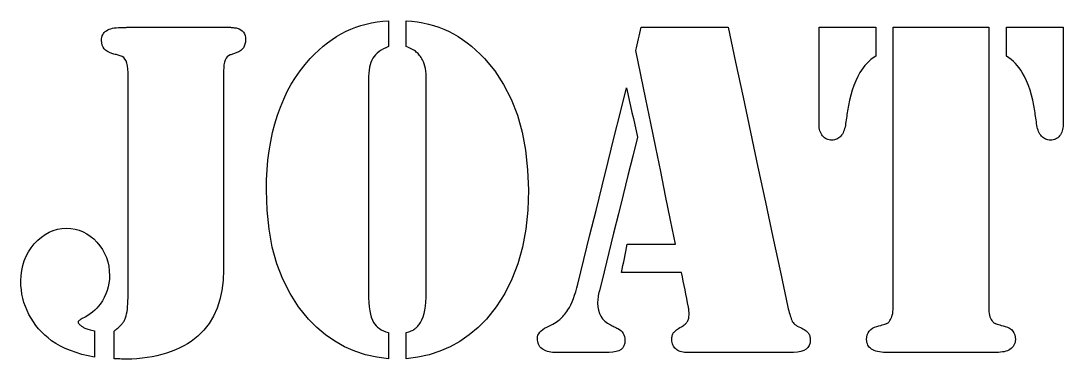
# Model space of a CAD drawing. Extents: x 0 to 407, y 0 to 66.
# Drawn here: x 0 to 202.8, y 0 to 65.9 of the extents above; entities that cross this region are included whole.
import ezdxf

# ---------------------------------------------------------------- set-up
doc = ezdxf.new("R2010")
doc.units = 0
doc.layers.add('layer', color=7, linetype='CONTINUOUS')

msp = doc.modelspace()

# ---------------------------------------------------------------- linework, layer by layer
at = {"layer": 'layer', "color": 7}
for points in [[(71.525781, 60.873568), (71.011472, 60.655255), (70.536426, 60.418175), (70.10064, 60.162257), (69.704117, 59.887478), (69.346856, 59.593883), (69.028856, 59.281427), (68.750119, 58.950133), (68.510643, 58.600001), (68.304531, 58.21939), (68.125906, 57.796708), (67.974747, 57.332003), (67.851075, 56.825275), (67.754891, 56.276475), (67.686194, 55.685628), (67.644985, 55.052758), (67.631262, 54.37784), (67.631262, 49.192917), (67.631262, 44.008017), (67.631262, 38.823094), (67.631262, 33.638171), (67.631262, 28.453247), (67.631262, 23.268348), (67.631262, 18.083424), (67.631262, 12.898501), (67.646914, 11.915451), (67.69402, 11.007801), (67.772537, 10.17555), (67.882465, 9.418676), (68.023804, 8.737226), (68.196554, 8.131152), (68.400715, 7.600501), (68.636281, 7.145227), (68.855472, 6.809562), (69.115234, 6.498555), (69.415568, 6.212182), (69.756471, 5.950492), (70.137943, 5.713412), (70.559987, 5.501038), (71.022602, 5.313369), (71.525788, 5.150169), (71.525788, 4.512215), (71.525788, 3.874237), (71.525788, 3.236283), (71.525788, 2.598329), (71.525788, 1.960351), (71.525788, 1.322397), (71.525788, 0.68442), (71.525788, 0.046466), (69.248723, 0.350227), (67.065885, 0.843914), (64.977272, 1.52755), (62.982883, 2.401135), (61.082719, 3.464645), (59.276779, 4.718104), (57.565064, 6.161488), (55.947573, 7.794821), (54.033665, 10.156023), (52.374945, 12.739054), (50.971414, 15.543914), (49.82307, 18.570626), (48.929913, 21.819167), (48.291945, 25.289561), (47.909166, 28.981783), (47.781571, 32.895859), (47.815276, 34.889848), (47.91637, 36.835281), (48.084853, 38.732134), (48.320738, 40.580407), (48.624019, 42.380124), (48.994695, 44.131261), (49.432767, 45.833841), (49.938236, 47.487866), (50.509779, 49.086754), (51.146107, 50.62402), (51.847216, 52.099664), (52.613108, 53.513686), (53.443778, 54.866111), (54.339229, 56.156914), (55.299459, 57.386094), (56.324465, 58.553654), (57.138444, 59.397497), (57.968128, 60.189125), (58.813516, 60.928586), (59.67461, 61.615857), (60.551409, 62.250912), (61.443911, 62.833801), (62.352121, 63.364475), (63.276035, 63.842959), (64.220223, 64.270676), (65.189276, 64.649078), (66.183194, 64.97821), (67.20198, 65.25805), (68.245632, 65.488478), (69.31415, 65.669733), (70.407535, 65.801576), (71.525788, 65.884245), (71.525788, 65.257884), (71.525788, 64.631522), (71.525788, 64.005137), (71.525788, 63.378776), (71.525788, 62.752415), (71.525788, 62.126053), (71.525788, 61.499668), (71.525781, 60.873568)], [(74.959688, 60.873568), (74.959688, 61.49993), (74.959688, 62.126315), (74.959688, 62.752676), (74.959688, 63.379037), (74.959688, 64.005399), (74.959688, 64.631784), (74.959688, 65.258145), (74.959688, 65.884506), (76.078249, 65.801837), (77.172603, 65.669994), (78.24275, 65.48874), (79.288691, 65.258074), (80.310424, 64.978234), (81.307949, 64.649102), (82.281269, 64.270676), (83.23038, 63.842959), (84.159184, 63.364475), (85.071633, 62.833801), (85.967729, 62.250912), (86.847469, 61.615857), (87.710855, 60.928586), (88.557887, 60.189125), (89.388565, 59.397497), (90.202887, 58.553654), (92.205119, 56.132992), (93.940387, 53.487603), (95.408691, 50.617487), (96.610036, 47.52262), (97.544419, 44.203026), (98.21184, 40.658705), (98.612302, 36.889657), (98.745815, 32.895859), (98.618198, 28.981783), (98.235402, 25.289561), (97.597423, 21.819167), (96.704263, 18.570626), (95.55592, 15.543914), (94.152391, 12.739054), (92.493682, 10.156023), (90.579787, 7.794821), (88.961623, 6.151345), (87.247933, 4.700691), (85.438713, 3.442885), (83.533967, 2.377926), (81.53369, 1.505814), (79.437888, 0.826525), (77.246555, 0.34006), (74.959694, 0.046466), (74.959694, 0.68442), (74.959694, 1.322397), (74.959694, 1.960351), (74.959694, 2.598329), (74.959694, 3.236283), (74.959694, 3.874237), (74.959694, 4.512215), (74.959694, 5.150169), (75.224359, 5.222386), (75.473977, 5.299591), (75.70855, 5.381785), (75.928076, 5.469205), (76.132559, 5.561614), (76.32199, 5.659012), (76.496369, 5.761636), (76.655697, 5.869248), (76.805848, 5.98565), (76.952741, 6.114405), (77.096352, 6.255275), (77.236705, 6.408498), (77.373799, 6.574074), (77.507612, 6.752002), (77.638166, 6.942284), (77.76544, 7.144918), (78.030431, 7.650934), (78.260094, 8.217859), (78.454414, 8.84567), (78.61342, 9.534389), (78.737091, 10.283994), (78.825428, 11.094484), (78.87843, 11.965884), (78.896012, 12.898192), (78.896012, 18.083116), (78.896012, 23.268039), (78.896012, 28.452938), (78.896012, 33.637862), (78.896012, 38.822785), (78.896012, 44.007708), (78.896012, 49.192608), (78.896012, 54.377531), (78.884219, 54.976336), (78.848885, 55.543238), (78.789986, 56.078235), (78.707546, 56.581353), (78.601542, 57.052591), (78.471995, 57.491925), (78.318885, 57.899356), (78.142233, 58.274907), (78.013651, 58.511986), (77.879173, 58.736001), (77.738821, 58.94695), (77.592572, 59.144833), (77.440448, 59.329651), (77.282428, 59.501403), (77.118533, 59.66009), (76.948742, 59.805949), (76.766494, 59.944443), (76.56527, 60.081512), (76.345084, 60.217156), (76.105927, 60.351375), (75.847795, 60.484168), (75.570691, 60.615299), (75.274617, 60.745004), (74.959688, 60.873568)], [(20.854706, 11.924264), (20.854706, 17.410764), (20.854706, 22.897263), (20.854706, 28.383762), (20.854706, 33.870262), (20.854706, 39.356761), (20.854706, 44.843261), (20.854706, 50.32976), (20.854706, 55.81626), (20.831142, 56.496261), (20.760472, 57.097964), (20.642697, 57.621369), (20.477816, 58.0665), (20.265808, 58.433332), (20.006698, 58.721866), (19.700477, 58.932102), (19.347147, 59.063946), (19.143008, 59.121909), (18.938847, 59.179872), (18.734707, 59.237836), (18.530546, 59.295799), (18.326406, 59.353763), (18.122245, 59.411726), (17.918106, 59.46969), (17.713966, 59.527653), (17.242845, 59.68919), (16.83454, 59.895863), (16.489053, 60.147434), (16.206384, 60.443926), (15.98653, 60.785388), (15.829497, 61.171819), (15.735285, 61.603171), (15.703874, 62.079493), (15.718668, 62.382874), (15.762837, 62.666657), (15.836443, 62.930914), (15.939489, 63.175572), (16.071994, 63.400774), (16.233938, 63.606259), (16.425341, 63.792264), (16.646181, 63.958553), (16.895802, 64.105362), (17.173559, 64.232454), (17.479455, 64.340066), (17.813486, 64.428199), (18.175659, 64.496615), (18.565966, 64.545551), (18.984413, 64.575008), (19.430996, 64.58451), (19.603746, 64.589261), (19.776496, 64.594013), (19.949246, 64.598764), (20.121996, 64.603515), (20.294746, 64.608266), (20.467496, 64.613017), (20.640246, 64.617768), (20.812996, 64.622519), (23.142401, 64.622519), (25.471803, 64.622519), (27.801207, 64.622519), (30.130611, 64.622519), (32.460015, 64.622519), (34.789417, 64.622519), (37.118822, 64.622519), (39.448226, 64.622519), (39.589565, 64.62727), (39.730904, 64.632021), (39.872243, 64.636772), (40.013582, 64.641524), (40.154921, 64.646275), (40.29626, 64.651026), (40.437599, 64.655777), (40.578937, 64.660528), (40.767382, 64.636772), (40.955827, 64.613017), (41.144272, 64.589261), (41.332717, 64.565506), (41.521162, 64.54175), (41.709606, 64.517995), (41.898051, 64.494239), (42.086496, 64.470484), (42.469263, 64.3232), (42.800997, 64.136957), (43.081698, 63.911517), (43.311364, 63.646904), (43.489988, 63.343143), (43.617584, 63.000232), (43.694149, 62.618196), (43.719686, 62.197011), (43.693506, 61.751857), (43.614968, 61.344426), (43.484092, 60.974696), (43.300879, 60.642641), (43.065324, 60.34831), (42.777425, 60.09168), (42.437187, 59.872654), (42.044605, 59.6914), (41.877086, 59.633436), (41.709568, 59.575473), (41.542049, 59.517509), (41.374531, 59.459546), (41.207013, 59.401582), (41.039494, 59.343619), (40.871976, 59.285656), (40.704457, 59.227692), (40.409998, 59.07827), (40.154801, 58.862095), (39.938866, 58.579357), (39.762193, 58.229914), (39.624777, 57.813788), (39.526642, 57.330982), (39.467765, 56.781469), (39.448254, 56.165275), (39.448254, 51.31673), (39.448254, 46.468208), (39.448254, 41.619663), (39.448254, 36.771141), (39.448254, 31.922596), (39.448254, 27.07405), (39.448254, 22.225529), (39.448254, 17.376983), (39.369737, 15.317381), (39.134169, 13.383897), (38.741563, 11.576579), (38.191924, 9.895402), (37.485252, 8.340343), (36.621547, 6.911449), (35.600806, 5.608698), (34.42303, 4.432088), (33.805988, 3.924266), (33.148382, 3.44469), (32.450213, 2.993407), (31.711476, 2.570393), (30.932174, 2.175648), (30.112307, 1.809195), (29.251874, 1.470988), (28.350877, 1.161074), (27.423035, 0.883776), (26.482108, 0.643441), (25.528096, 0.440094), (24.561, 0.273806), (23.580819, 0.144338), (22.587553, 0.051929), (21.581203, -0.003421), (20.56177, -0.022425), (20.368072, -0.020976), (20.142979, -0.016225), (19.88648, -0.009098), (19.598575, 0.000404), (19.279265, 0.012282), (18.928548, 0.02891), (18.546425, 0.047915), (18.132897, 0.069295), (18.132897, 0.742051), (18.132897, 1.41483), (18.132897, 2.087586), (18.132897, 2.760342), (18.132897, 3.433098), (18.132897, 4.105877), (18.132897, 4.778633), (18.132897, 5.451389), (18.203567, 5.507214), (18.269004, 5.558764), (18.329211, 5.605799), (18.384164, 5.648559), (18.433886, 5.687043), (18.478376, 5.721251), (18.517634, 5.750946), (18.551661, 5.776364), (18.753506, 5.946453), (18.940322, 6.108466), (19.112085, 6.262402), (19.268798, 6.408498), (19.410458, 6.546517), (19.537067, 6.676698), (19.648646, 6.798801), (19.745173, 6.913065), (19.832524, 7.026616), (19.916594, 7.146581), (19.997405, 7.273198), (20.074936, 7.406229), (20.149207, 7.545674), (20.220198, 7.69177), (20.28793, 7.84428), (20.352382, 8.003442), (20.470157, 8.399256), (20.572238, 8.821178), (20.658602, 9.269207), (20.729272, 9.743343), (20.784246, 10.243562), (20.823505, 10.769889), (20.847068, 11.322323), (20.855001, 11.900841), (20.855001, 11.900841), (20.855001, 11.900841), (20.855001, 11.900841), (20.855001, 11.900865), (20.855001, 11.900865), (20.855001, 11.900865), (20.855001, 11.900865), (20.854706, 11.924264)], [(120.731181, 64.631784), (122.840738, 64.631784), (124.950295, 64.631784), (127.05983, 64.631784), (129.169387, 64.631784), (131.278944, 64.631784), (133.38848, 64.631784), (135.498037, 64.631784), (137.607594, 64.631784), (139.062815, 57.817162), (140.518036, 51.00254), (141.973257, 44.187894), (143.428478, 37.373272), (144.88372, 30.55865), (146.338941, 23.744028), (147.794162, 16.929382), (149.249383, 10.11476), (149.334504, 9.760257), (149.422197, 9.415897), (149.512464, 9.081681), (149.605303, 8.757608), (149.70093, 8.443703), (149.79913, 8.139965), (149.899902, 7.846347), (150.003248, 7.562897), (150.111954, 7.347672), (150.24939, 7.142424), (150.415558, 6.947391), (150.610457, 6.762574), (150.834258, 6.587971), (151.086832, 6.423345), (151.368202, 6.268934), (151.678368, 6.124738), (151.940076, 5.997171), (152.180859, 5.869604), (152.400693, 5.742037), (152.599665, 5.61447), (152.777625, 5.486903), (152.934788, 5.359336), (153.070938, 5.231769), (153.186076, 5.104202), (153.284276, 4.970934), (153.369397, 4.826025), (153.441438, 4.669476), (153.500401, 4.501287), (153.546285, 4.321458), (153.579089, 4.129989), (153.598386, 3.926879), (153.604819, 3.712367), (153.553789, 3.146891), (153.4007, 2.656839), (153.14551, 2.242163), (152.78826, 1.902863), (152.32893, 1.638987), (151.767519, 1.450606), (151.104049, 1.33753), (150.338499, 1.299758), (147.72643, 1.299758), (145.114339, 1.299758), (142.50227, 1.299758), (139.890201, 1.299758), (137.278131, 1.299758), (134.666062, 1.299758), (132.053971, 1.299758), (129.441902, 1.299758), (129.135682, 1.309261), (128.845157, 1.340855), (128.570326, 1.393355), (128.311212, 1.466997), (128.067814, 1.561544), (127.840111, 1.677233), (127.628059, 1.813828), (127.431874, 1.971564), (127.255201, 2.146642), (127.102112, 2.335498), (126.972608, 2.538133), (126.86669, 2.754545), (126.784357, 2.984736), (126.725394, 3.228705), (126.690016, 3.486429), (126.679296, 3.75793), (126.683584, 3.982657), (126.698593, 4.192894), (126.724751, 4.388639), (126.761415, 4.569893), (126.808585, 4.736657), (126.866261, 4.88893), (126.934229, 5.026712), (127.012703, 5.150003), (127.109616, 5.269493), (127.232688, 5.396347), (127.381917, 5.530566), (127.557304, 5.671911), (127.758849, 5.82062), (127.986574, 5.976457), (128.240457, 6.139657), (128.520519, 6.309984), (128.722064, 6.427336), (128.907957, 6.547776), (129.077984, 6.671067), (129.232359, 6.797209), (129.371083, 6.926202), (129.494154, 7.058045), (129.601359, 7.192976), (129.692912, 7.330758), (129.771386, 7.474241), (129.839354, 7.626514), (129.896816, 7.787338), (129.943986, 7.956953), (129.98065, 8.135357), (130.006808, 8.322312), (130.021816, 8.518058), (130.026105, 8.722593), (130.024132, 8.916913), (130.0177, 9.105294), (130.006979, 9.287974), (129.994115, 9.464952), (129.976962, 9.635992), (129.955307, 9.80133), (129.929792, 9.960729), (129.900418, 10.114427), (129.732964, 10.955372), (129.565509, 11.796341), (129.398055, 12.637285), (129.230601, 13.47823), (129.063147, 14.319199), (128.895693, 15.160144), (128.728239, 16.001112), (128.560785, 16.842057), (127.100332, 16.842057), (125.639858, 16.842057), (124.179406, 16.842057), (122.718953, 16.842057), (121.258501, 16.842057), (119.798027, 16.842057), (118.337574, 16.842057), (116.877121, 16.842057), (117.018417, 17.532225), (117.159713, 18.22237), (117.30101, 18.912539), (117.442306, 19.602707), (117.583602, 20.292876), (117.724898, 20.983021), (117.866194, 21.673189), (118.00749, 22.363358), (119.180033, 22.363358), (120.352598, 22.363358), (121.525141, 22.363358), (122.697705, 22.363358), (123.870248, 22.363358), (125.042813, 22.363358), (126.215356, 22.363358), (127.38792, 22.363358), (126.424748, 27.078493), (125.461577, 31.793627), (124.498405, 36.508785), (123.535233, 41.22392), (122.572082, 45.939055), (121.608911, 50.654189), (120.645739, 55.369347), (119.682567, 60.084482), (119.813357, 60.652856), (119.944147, 61.22123), (120.074937, 61.789604), (120.205727, 62.357955), (120.336517, 62.926329), (120.467307, 63.494703), (120.598097, 64.063077), (120.731181, 64.631784)], [(155.321534, 64.631784), (156.698238, 64.631784), (158.074942, 64.631784), (159.451646, 64.631784), (160.828329, 64.631784), (162.205033, 64.631784), (163.581737, 64.631784), (164.958441, 64.631784), (166.335145, 64.631784), (166.335145, 63.930023), (166.335145, 63.228261), (166.335145, 62.5265), (166.335145, 61.824715), (166.335145, 61.122954), (166.335145, 60.421192), (166.335145, 59.719431), (166.335145, 59.01767), (165.85684, 58.693597), (165.406, 58.347788), (164.982648, 57.98022), (164.586783, 57.590914), (164.218406, 57.179873), (163.877494, 56.747071), (163.56407, 56.292534), (163.278133, 55.81626), (162.846268, 55.009356), (162.451068, 54.166226), (162.092489, 53.286821), (161.770553, 52.371213), (161.485281, 51.41933), (161.23663, 50.43122), (161.024578, 49.406859), (160.849191, 48.346271), (160.796875, 47.99248), (160.744559, 47.638713), (160.692243, 47.284922), (160.639927, 46.931156), (160.587611, 46.577365), (160.535295, 46.223574), (160.482979, 45.869807), (160.430663, 45.516017), (160.370843, 45.188689), (160.296014, 44.879488), (160.205961, 44.588388), (160.100901, 44.315461), (159.980831, 44.060636), (159.845753, 43.824031), (159.695666, 43.60548), (159.530356, 43.404984), (159.351967, 43.22563), (159.162429, 43.070031), (158.961956, 42.938426), (158.750333, 42.830813), (158.527518, 42.746956), (158.293597, 42.687093), (158.04857, 42.651222), (157.792393, 42.639344), (157.526417, 42.651222), (157.272856, 42.690418), (157.031731, 42.755746), (156.803041, 42.847205), (156.586788, 42.964557), (156.382884, 43.10804), (156.191416, 43.277654), (156.012384, 43.4734), (155.850504, 43.69005), (155.710066, 43.922616), (155.591283, 44.171289), (155.494155, 44.435878), (155.418683, 44.716454), (155.364652, 45.01297), (155.332276, 45.325426), (155.321555, 45.653846), (155.321555, 48.025928), (155.321555, 50.397986), (155.321555, 52.770068), (155.321555, 55.142126), (155.321555, 57.514208), (155.321555, 59.88629), (155.321555, 62.258348), (155.321534, 64.631784)], [(188.320537, 64.631784), (188.320537, 57.817162), (188.320537, 51.00254), (188.320537, 44.187894), (188.320537, 37.373272), (188.320537, 30.55865), (188.320537, 23.744028), (188.320537, 16.929382), (188.320537, 10.11476), (188.331257, 9.678324), (188.360632, 9.273792), (188.409731, 8.901163), (188.478343, 8.560438), (188.566679, 8.251592), (188.674742, 7.974674), (188.802316, 7.729636), (188.949615, 7.51655), (189.032806, 7.406086), (189.114711, 7.306313), (189.195115, 7.217468), (189.274232, 7.13955), (189.352063, 7.072559), (189.428607, 7.016496), (189.503865, 6.971123), (189.577836, 6.936678), (189.671962, 6.902232), (189.808112, 6.856859), (189.986072, 6.800796), (190.205928, 6.733806), (190.467658, 6.655888), (190.771284, 6.567042), (191.116784, 6.467269), (191.504158, 6.356806), (191.97526, 6.205246), (192.383539, 6.005937), (192.729018, 5.758714), (193.011695, 5.46367), (193.231551, 5.12076), (193.388499, 4.730005), (193.482625, 4.291408), (193.514143, 3.804966), (193.496991, 3.510635), (193.445961, 3.230796), (193.36084, 2.965447), (193.241843, 2.714612), (193.088754, 2.478245), (192.901575, 2.256369), (192.680411, 2.048983), (192.425242, 1.856089), (192.20931, 1.725671), (191.959351, 1.612595), (191.675365, 1.51686), (191.357352, 1.438467), (191.005334, 1.377653), (190.619289, 1.33418), (190.199217, 1.308049), (189.745119, 1.298547), (189.572304, 1.298547), (189.39949, 1.298547), (189.226676, 1.298547), (189.053861, 1.298547), (188.881047, 1.298547), (188.708233, 1.298547), (188.535418, 1.298547), (188.362604, 1.298547), (186.02796, 1.298547), (183.693315, 1.298547), (181.358692, 1.298547), (179.024048, 1.298547), (176.689404, 1.298547), (174.354759, 1.298547), (172.020136, 1.298547), (169.685492, 1.298547), (169.512678, 1.298547), (169.339863, 1.298547), (169.167049, 1.298547), (168.994235, 1.298547), (168.82142, 1.298547), (168.648606, 1.298547), (168.475792, 1.298547), (168.302977, 1.298547), (167.856405, 1.308049), (167.437962, 1.337506), (167.047651, 1.386442), (166.68547, 1.454858), (166.35144, 1.542991), (166.045563, 1.650603), (165.767795, 1.777933), (165.51818, 1.924742), (165.297337, 2.09103), (165.105869, 2.277036), (164.94399, 2.482521), (164.811485, 2.707723), (164.708354, 2.952405), (164.634811, 3.216637), (164.590643, 3.500468), (164.575634, 3.803873), (164.607152, 4.290315), (164.701278, 4.728913), (164.85844, 5.119667), (165.078275, 5.462578), (165.360953, 5.757621), (165.706431, 6.004844), (166.114732, 6.204153), (166.585855, 6.355713), (166.973208, 6.466176), (167.318708, 6.565949), (167.622312, 6.654795), (167.884042, 6.732713), (168.103898, 6.799703), (168.281858, 6.856004), (168.418008, 6.901377), (168.512134, 6.935823), (168.585462, 6.970268), (168.65879, 7.015641), (168.732119, 7.071704), (168.805447, 7.138695), (168.878775, 7.216613), (168.952103, 7.305458), (169.025431, 7.405231), (169.098759, 7.515694), (169.246059, 7.728781), (169.373633, 7.973819), (169.481695, 8.250737), (169.570032, 8.559582), (169.638643, 8.900308), (169.687743, 9.272936), (169.717117, 9.677469), (169.727838, 10.113905), (169.727838, 16.928527), (169.727838, 23.743173), (169.727838, 30.557795), (169.727838, 37.372417), (169.727838, 44.187039), (169.727838, 51.001685), (169.727838, 57.816307), (169.727838, 64.630929), (172.051998, 64.630929), (174.376179, 64.630929), (176.700339, 64.630929), (179.024498, 64.630929), (181.348679, 64.630929), (183.672839, 64.630929), (185.99702, 64.630929), (188.320537, 64.631784)], [(202.809946, 64.631784), (202.809946, 62.259702), (202.809946, 59.887644), (202.809946, 57.515562), (202.809946, 55.14348), (202.809946, 52.771422), (202.809946, 50.39934), (202.809946, 48.027282), (202.809946, 45.6552), (202.799226, 45.32678), (202.76685, 45.014324), (202.712819, 44.717808), (202.637346, 44.437232), (202.540219, 44.172643), (202.421436, 43.92397), (202.280997, 43.691404), (202.119118, 43.474754), (201.940085, 43.279008), (201.748618, 43.109394), (201.544714, 42.965911), (201.32846, 42.848559), (201.09977, 42.7571), (200.858667, 42.691772), (200.605127, 42.652576), (200.339152, 42.640698), (200.082975, 42.652576), (199.837904, 42.688447), (199.603983, 42.748311), (199.38119, 42.832167), (199.169567, 42.93978), (198.969094, 43.071385), (198.77977, 43.226984), (198.601381, 43.406338), (198.436071, 43.606834), (198.285984, 43.825385), (198.150906, 44.06199), (198.030837, 44.316815), (197.925776, 44.589742), (197.835724, 44.880842), (197.760895, 45.190044), (197.701074, 45.517371), (197.648758, 45.871161), (197.596442, 46.224928), (197.544126, 46.578719), (197.49181, 46.93251), (197.439494, 47.286277), (197.387178, 47.640067), (197.334862, 47.993834), (197.282546, 48.347625), (197.107159, 49.408213), (196.895108, 50.432574), (196.646457, 51.420684), (196.361163, 52.372567), (196.039227, 53.288175), (195.680669, 54.16758), (195.285469, 55.010711), (194.853626, 55.817614), (194.558512, 56.293888), (194.238527, 56.748426), (193.893692, 57.181227), (193.523985, 57.592268), (193.129428, 57.981574), (192.710021, 58.349142), (192.265742, 58.694951), (191.796592, 59.019024), (191.796592, 59.720785), (191.796592, 60.422546), (191.796592, 61.124308), (191.796592, 61.826069), (191.796592, 62.527854), (191.796592, 63.229615), (191.796592, 63.931377), (191.796592, 64.633138), (193.173296, 64.633138), (194.55, 64.633138), (195.926704, 64.633138), (197.303408, 64.633138), (198.680113, 64.633138), (200.056817, 64.633138), (201.433521, 64.633138), (202.809946, 64.631784)], [(117.841687, 52.846822), (118.108649, 51.64629), (118.37561, 50.445758), (118.642572, 49.245226), (118.909555, 48.044695), (119.176517, 46.844139), (119.443478, 45.643607), (119.71044, 44.443076), (119.977402, 43.242544), (119.050873, 39.495945), (118.124343, 35.749346), (117.197814, 32.002747), (116.271285, 28.256172), (115.344777, 24.509573), (114.418248, 20.762974), (113.491719, 17.016375), (112.565189, 13.269776), (112.486715, 12.947889), (112.418748, 12.631798), (112.361071, 12.321527), (112.313901, 12.017029), (112.277237, 11.718351), (112.251079, 11.42547), (112.23607, 11.138385), (112.231782, 10.857119), (112.270376, 10.15246), (112.386157, 9.499991), (112.579126, 8.899714), (112.849368, 8.351627), (113.196819, 7.855754), (113.621479, 7.412097), (114.123349, 7.020606), (114.702427, 6.68133), (114.885747, 6.588446), (115.068853, 6.495562), (115.251959, 6.402678), (115.435279, 6.309794), (115.618385, 6.21691), (115.801706, 6.124026), (115.984812, 6.031142), (116.167918, 5.938258), (116.491805, 5.749877), (116.772511, 5.532276), (117.010013, 5.285789), (117.204268, 5.01032), (117.355427, 4.705822), (117.463275, 4.372343), (117.528027, 4.009881), (117.549682, 3.61839), (117.501869, 3.074675), (117.358643, 2.60346), (117.119812, 2.204724), (116.785461, 1.87849), (116.355569, 1.624757), (115.830137, 1.443503), (115.209184, 1.334703), (114.492712, 1.298357), (113.163114, 1.298357), (111.833516, 1.298357), (110.503939, 1.298357), (109.174341, 1.298357), (107.844745, 1.298357), (106.515151, 1.298357), (105.185559, 1.298357), (103.855965, 1.298357), (103.478745, 1.310235), (103.121811, 1.343967), (102.785159, 1.40003), (102.468791, 1.478661), (102.172708, 1.57986), (101.896909, 1.703388), (101.641392, 1.849485), (101.406161, 2.018149), (101.195139, 2.206292), (101.012247, 2.411065), (100.857508, 2.632466), (100.730899, 2.870615), (100.63242, 3.12544), (100.562072, 3.396942), (100.519876, 3.685096), (100.505725, 3.98995), (100.534521, 4.319083), (100.620885, 4.633701), (100.76484, 4.933851), (100.966385, 5.219488), (101.225499, 5.490609), (101.542195, 5.74724), (101.916473, 5.98938), (102.348331, 6.216957), (102.7635, 6.423155), (103.150531, 6.624364), (103.509427, 6.820585), (103.840189, 7.011579), (104.142815, 7.197584), (104.417307, 7.378364), (104.663664, 7.554154), (104.881884, 7.724957), (105.085058, 7.900747), (105.286261, 8.091741), (105.48549, 8.297939), (105.682769, 8.519341), (105.878096, 8.755945), (106.071451, 9.007872), (106.262833, 9.275003), (106.452264, 9.557385), (106.738857, 10.052521), (107.012365, 10.586829), (107.272787, 11.160263), (107.520122, 11.77287), (107.754373, 12.424602), (107.975539, 13.115484), (108.183624, 13.845538), (108.378522, 14.614717), (109.56155, 19.393659), (110.744556, 24.172601), (111.927584, 28.951543), (113.110612, 33.730484), (114.293639, 38.509403), (115.476646, 43.288344), (116.659673, 48.067286), (117.841687, 52.846822)], [(14.363784, 5.475002), (14.363784, 4.837024), (14.363784, 4.19907), (14.363784, 3.561116), (14.363784, 2.923138), (14.363784, 2.285184), (14.363784, 1.647206), (14.363784, 1.009229), (14.363784, 0.371275), (13.087844, 0.624295), (11.877336, 0.919362), (10.732263, 1.256452), (9.652624, 1.635614), (8.638418, 2.056823), (7.689644, 2.520079), (6.806305, 3.025358), (5.9884, 3.572709), (5.296448, 4.109535), (4.644411, 4.676104), (4.032288, 5.272391), (3.460077, 5.898396), (2.927783, 6.554119), (2.435404, 7.23956), (1.982937, 7.95472), (1.570385, 8.699621), (1.202327, 9.466259), (0.883343, 10.246674), (0.613433, 11.040868), (0.392597, 11.84884), (0.220834, 12.670591), (0.098148, 13.506119), (0.024541, 14.355402), (0.000013, 15.218463), (0.040901, 16.255153), (0.163586, 17.254144), (0.368069, 18.215434), (0.654338, 19.139048), (1.022396, 20.024938), (1.472245, 20.873152), (2.003887, 21.683666), (2.617318, 22.45648), (3.287668, 23.163301), (3.990083, 23.775908), (4.724564, 24.294229), (5.491109, 24.718336), (6.289717, 25.048205), (7.12039, 25.283859), (7.983124, 25.425205), (8.877918, 25.472241), (9.73083, 25.429718), (10.55168, 25.302389), (11.340469, 25.090252), (12.097198, 24.79338), (12.821865, 24.411676), (13.514471, 23.945166), (14.175018, 23.393848), (14.803503, 22.757699), (15.377669, 22.062091), (15.875282, 21.332417), (16.296337, 20.568654), (16.64084, 19.770849), (16.908786, 18.938955), (17.100169, 18.072996), (17.215006, 17.172971), (17.253279, 16.238857), (17.225148, 15.503007), (17.140735, 14.780222), (17.000061, 14.070479), (16.803104, 13.373801), (16.549879, 12.690165), (16.240385, 12.019571), (15.874621, 11.362043), (15.452585, 10.717556), (15.131961, 10.297796), (14.777312, 9.896898), (14.388641, 9.514839), (13.965945, 9.151641), (13.509226, 8.807281), (13.018483, 8.481783), (12.493715, 8.175123), (11.934924, 7.887325), (11.757607, 7.785889), (11.602525, 7.690155), (11.469698, 7.600359), (11.359126, 7.516264), (11.27079, 7.437871), (11.204709, 7.365417), (11.160862, 7.298664), (11.139271, 7.23785), (11.135626, 7.177986), (11.145703, 7.114559), (11.169588, 7.047568), (11.207217, 6.977015), (11.25859, 6.90266), (11.323706, 6.824742), (11.402566, 6.74326), (11.495148, 6.657978), (11.59755, 6.571983), (11.705849, 6.488126), (11.820022, 6.406645), (11.940091, 6.327302), (12.066057, 6.250096), (12.197898, 6.175029), (12.335635, 6.102099), (12.479268, 6.031546), (12.646122, 5.961942), (12.832594, 5.892338), (13.038706, 5.822735), (13.264449, 5.753131), (13.509822, 5.683527), (13.774826, 5.613924), (14.059462, 5.54432), (14.363784, 5.475002)]]:
    msp.add_lwpolyline(points, dxfattribs=at)

doc.saveas('drawing.dxf')
